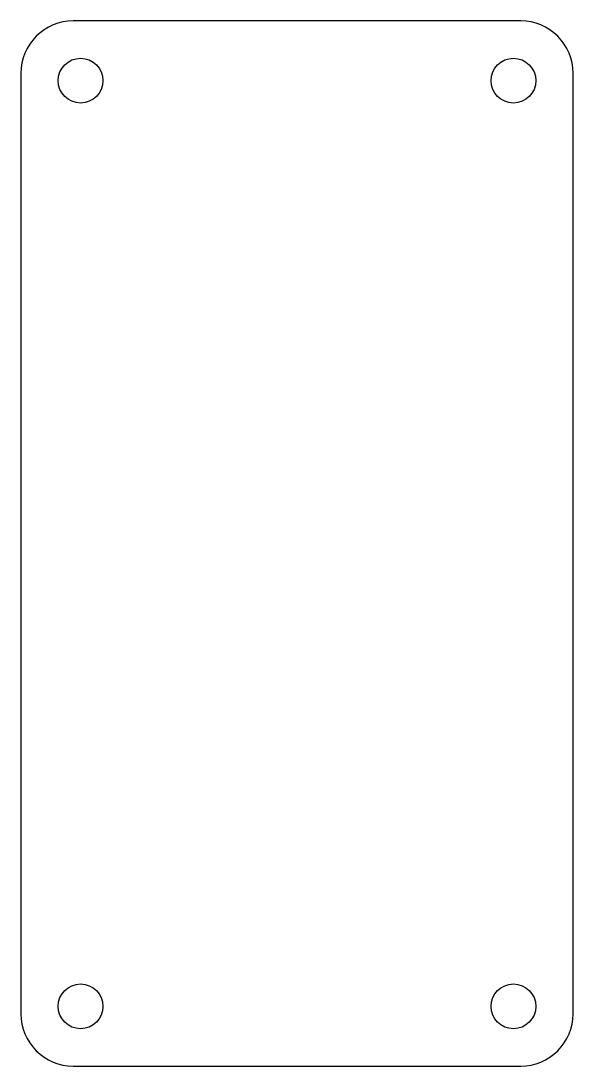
# Model space of a CAD drawing. Header units: millimetres. Extents: x -107 to -70, y -40 to 30.
import ezdxf

# ---------------------------------------------------------------- set-up
doc = ezdxf.new("R2010")
doc.units = ezdxf.units.MM
doc.layers.get('0').update_dxf_attribs({"linetype": 'CONTINUOUS'})

msp = doc.modelspace()

# ---------------------------------------------------------------- linework, layer by layer
msp.add_lwpolyline([(-70, 26.5, 0.414214), (-73.5, 30), (-103.5, 30, 0.414214), (-107, 26.5), (-107, -36.5, 0.414214), (-103.5, -40), (-73.5, -40, 0.414214), (-70, -36.5)], format="xyb", close=True)
for centre in [(-103, 26), (-74, 26), (-103, -36), (-74, -36)]:
    msp.add_circle(centre, 1.5)

doc.saveas('drawing.dxf')
